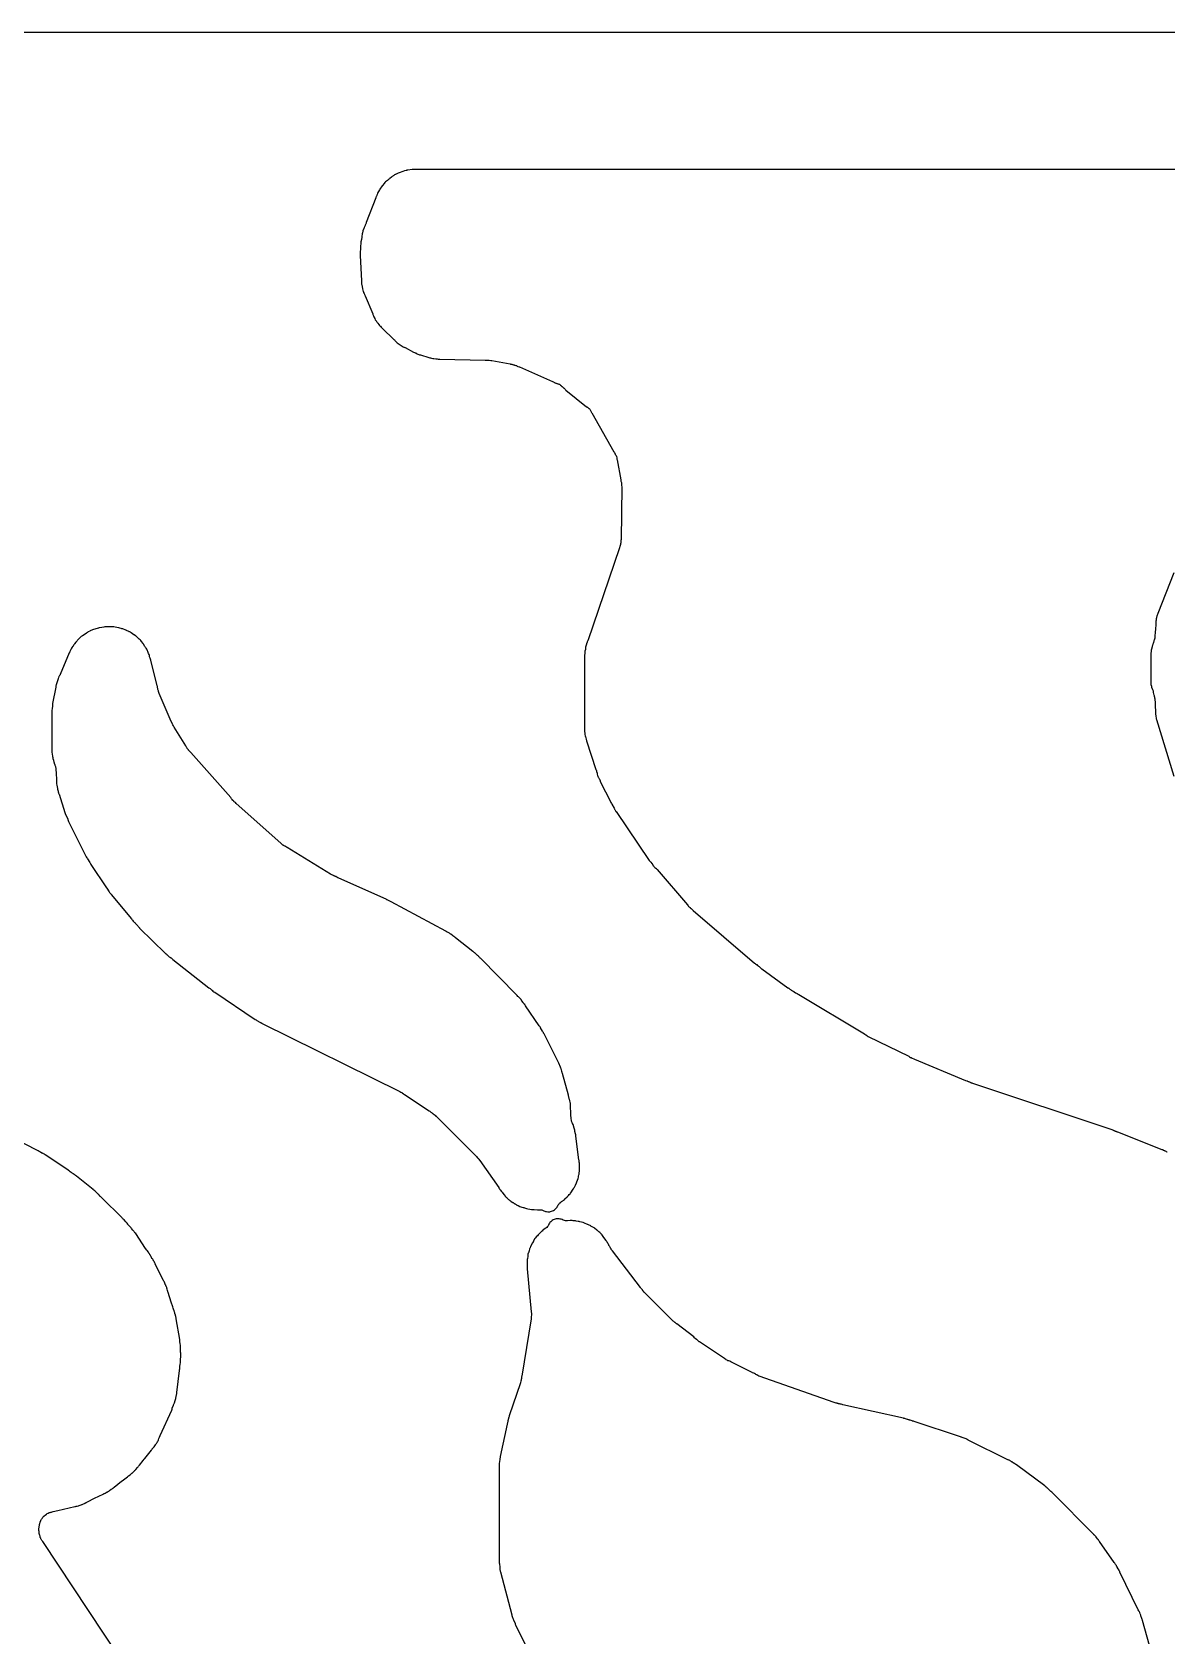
# Model space of a CAD drawing. Header units: millimetres. Extents: x 0 to 300, y 0 to 300.
# Drawn here: x 93.7 to 159.8, y 206.6 to 300.1 of the extents above; entities that cross this region are included whole.
import ezdxf

# ---------------------------------------------------------------- set-up
doc = ezdxf.new("R2010")
doc.units = ezdxf.units.MM
doc.layers.add('CUT', color=7, linetype='CONTINUOUS')

msp = doc.modelspace()

# ---------------------------------------------------------------- linework, layer by layer
at = {"layer": 'CUT'}
for points in [[(0.57, 300.05), (299.43, 300.05)], [(180.23, 292.05), (116.07, 292.05), (116.03, 292.05), (115.89, 292.04), (115.86, 292.04), (115.62, 292.01), (115.56, 292), (115.55, 291.99), (115.52, 291.98), (115.51, 291.98), (115.41, 291.96), (115.33, 291.93), (115.11, 291.85), (115.05, 291.83), (115.01, 291.81), (114.93, 291.77), (114.89, 291.75), (114.88, 291.75), (114.84, 291.73), (114.79, 291.69), (114.76, 291.67), (114.73, 291.66), (114.73, 291.65), (114.71, 291.64), (114.7, 291.63), (114.66, 291.6), (114.56, 291.52), (114.55, 291.51), (114.51, 291.49), (114.48, 291.46), (114.46, 291.45), (114.42, 291.41), (114.37, 291.36), (114.32, 291.32), (114.27, 291.28), (114.23, 291.24), (114.13, 291.11), (114.12, 291.09), (113.99, 290.91), (113.97, 290.87), (113.91, 290.77), (113.87, 290.71), (113.85, 290.65), (113.84, 290.62), (113.81, 290.55), (113.8, 290.53), (113.78, 290.49), (113.77, 290.47), (113.77, 290.46), (113.75, 290.41), (113.75, 290.4), (113.19, 288.95), (113.18, 288.93), (113.14, 288.85), (113.13, 288.81), (113.12, 288.8), (113.12, 288.79), (113.07, 288.67), (113.06, 288.64), (113.05, 288.61), (113, 288.47), (113, 288.46), (112.99, 288.43), (112.99, 288.42), (112.97, 288.37), (112.97, 288.36), (112.97, 288.34), (112.96, 288.31), (112.96, 288.3), (112.95, 288.26), (112.93, 288.18), (112.93, 288.11), (112.93, 288.1), (112.91, 287.97), (112.91, 287.95), (112.9, 287.93), (112.89, 287.89), (112.88, 287.84), (112.87, 287.78), (112.85, 287.54), (112.85, 287.49), (112.85, 287.42), (112.84, 287.23), (112.84, 287.2), (112.84, 287.07), (112.84, 287.04), (112.91, 285.57), (112.91, 285.5), (112.91, 285.44), (112.92, 285.38), (112.92, 285.37), (112.92, 285.36), (112.93, 285.32), (112.97, 285.12), (112.98, 285.09), (113.02, 284.94), (113.03, 284.93), (113.04, 284.88), (113.06, 284.82), (113.08, 284.78), (113.08, 284.77), (113.12, 284.69), (113.57, 283.64), (113.58, 283.6), (113.59, 283.57), (113.61, 283.52), (113.63, 283.47), (113.69, 283.37), (113.72, 283.3), (113.75, 283.25), (113.78, 283.21), (113.79, 283.19), (113.81, 283.17), (113.83, 283.13), (113.86, 283.09), (113.93, 283.01), (113.97, 282.96), (114.01, 282.92), (114.02, 282.92), (114.06, 282.87), (114.09, 282.82), (114.14, 282.78), (114.8, 282.14), (114.82, 282.13), (114.83, 282.12), (114.85, 282.1), (114.87, 282.07), (114.96, 281.99), (115, 281.96), (115.17, 281.83), (115.23, 281.79), (115.35, 281.72), (115.38, 281.7), (115.4, 281.69), (115.43, 281.68), (115.45, 281.67), (115.95, 281.41), (116.01, 281.38), (116.05, 281.37), (116.06, 281.36), (116.07, 281.36), (116.1, 281.34), (116.15, 281.31), (116.2, 281.29), (116.26, 281.27), (116.3, 281.26), (116.32, 281.25), (116.35, 281.25), (116.4, 281.23), (116.78, 281.12), (116.84, 281.1), (116.9, 281.08), (116.93, 281.07), (116.99, 281.05), (117.06, 281.04), (117.11, 281.04), (117.12, 281.04), (117.13, 281.04), (117.24, 281.02), (117.28, 281.01), (117.29, 281.01), (117.33, 281.01), (117.38, 281), (117.44, 281), (117.48, 281), (120.12, 280.95), (120.16, 280.95), (120.2, 280.94), (120.27, 280.94), (120.35, 280.94), (120.44, 280.93), (120.51, 280.93), (121.57, 280.72), (121.6, 280.71), (121.64, 280.7), (121.65, 280.7), (121.66, 280.7), (121.67, 280.7), (121.71, 280.69), (121.72, 280.68), (121.77, 280.67), (121.78, 280.67), (121.8, 280.67), (121.82, 280.66), (121.83, 280.66), (121.85, 280.65), (121.91, 280.63), (121.93, 280.63), (121.94, 280.63), (121.98, 280.6), (122.03, 280.58), (122.09, 280.56), (122.12, 280.55), (124.04, 279.7), (124.09, 279.67), (124.11, 279.66), (124.13, 279.65), (124.14, 279.65), (124.15, 279.64), (124.23, 279.61), (124.24, 279.61), (124.25, 279.61), (124.26, 279.6), (124.29, 279.59), (124.32, 279.58), (124.35, 279.57), (124.37, 279.57), (124.41, 279.55), (124.43, 279.54), (124.44, 279.54), (124.48, 279.5), (124.49, 279.49), (124.52, 279.47), (124.53, 279.47), (124.53, 279.46), (124.54, 279.46), (124.55, 279.45), (124.57, 279.43), (124.59, 279.41), (124.6, 279.41), (124.62, 279.39), (124.64, 279.37), (124.66, 279.36), (124.69, 279.33), (124.7, 279.33), (124.71, 279.32), (124.72, 279.31), (124.74, 279.29), (124.75, 279.27), (124.76, 279.27), (124.78, 279.24), (124.82, 279.2), (126.03, 278.23), (126.05, 278.22), (126.06, 278.21), (126.08, 278.2), (126.12, 278.16), (126.16, 278.13), (126.17, 278.12), (126.21, 278.08), (126.25, 278.01), (126.32, 277.9), (126.34, 277.87), (127.62, 275.61), (127.63, 275.6), (127.64, 275.59), (127.65, 275.57), (127.67, 275.51), (127.68, 275.5), (127.68, 275.49), (127.69, 275.48), (127.7, 275.45), (127.74, 275.38), (127.76, 275.33), (127.78, 275.26), (127.78, 275.23), (127.79, 275.18), (127.8, 275.13), (128.02, 273.98), (128.02, 273.97), (128.03, 273.93), (128.03, 273.9), (128.05, 273.81), (128.06, 273.72), (128.06, 273.69), (128.06, 273.64), (128.07, 273.56), (128.04, 270.5), (128.04, 270.49), (128.03, 270.44), (128.03, 270.38), (128.03, 270.37), (128.02, 270.32), (128.02, 270.31), (128.02, 270.29), (128.02, 270.28), (128.01, 270.27), (128.01, 270.26), (128.01, 270.24), (128.01, 270.23), (128, 270.22), (128, 270.2), (128, 270.19), (127.99, 270.17), (127.99, 270.16), (127.98, 270.14), (127.98, 270.13), (127.97, 270.11), (127.97, 270.1), (127.96, 270.08), (127.96, 270.07), (127.94, 270.03), (127.94, 270.02), (126.09, 264.6), (126.08, 264.58), (126.06, 264.53), (126.05, 264.5), (126.04, 264.47), (126, 264.35), (125.98, 264.29), (125.97, 264.22), (125.97, 264.17), (125.97, 264.16), (125.96, 264.08), (125.95, 264.05), (125.93, 263.99), (125.92, 263.92), (125.92, 263.86), (125.92, 263.85), (125.91, 263.76), (125.91, 263.71), (125.91, 263.66), (125.9, 259.6), (125.9, 259.55), (125.9, 259.51), (125.91, 259.36), (125.91, 259.33), (125.93, 259.2), (125.93, 259.15), (125.93, 259.14), (125.94, 259.07), (125.96, 259.01), (125.98, 258.96), (126.01, 258.84), (126.02, 258.81), (126.03, 258.78), (126.57, 257.11), (126.59, 257.06), (126.6, 257.04), (126.6, 257.02), (126.6, 257.01), (126.6, 257), (126.6, 256.99), (126.61, 256.98), (126.61, 256.96), (126.62, 256.95), (126.62, 256.94), (126.63, 256.93), (126.63, 256.92), (126.64, 256.9), (126.64, 256.89), (126.65, 256.87), (126.65, 256.86), (126.65, 256.82), (126.67, 256.76), (126.67, 256.75), (126.69, 256.72), (126.69, 256.71), (126.69, 256.7), (126.7, 256.68), (126.71, 256.66), (126.71, 256.65), (126.72, 256.63), (126.74, 256.59), (126.76, 256.56), (126.77, 256.54), (126.81, 256.45), (126.82, 256.41), (127.43, 255.2), (127.44, 255.17), (127.47, 255.13), (127.5, 255.08), (127.64, 254.84), (127.66, 254.81), (127.66, 254.8), (127.67, 254.77), (127.69, 254.73), (127.71, 254.7), (127.73, 254.66), (127.74, 254.65), (129.67, 251.81), (129.71, 251.77), (129.73, 251.75), (129.75, 251.73), (129.76, 251.72), (129.77, 251.7), (129.88, 251.54), (129.91, 251.5), (129.93, 251.49), (129.94, 251.48), (129.96, 251.44), (130, 251.4), (130.05, 251.36), (130.07, 251.35), (130.07, 251.34), (130.09, 251.31), (130.1, 251.31), (130.11, 251.29), (130.13, 251.28), (130.13, 251.27), (131.91, 249.22), (131.94, 249.17), (131.97, 249.13), (132.01, 249.1), (132.02, 249.09), (132.05, 249.07), (132.06, 249.05), (132.11, 249.01), (132.13, 248.99), (132.15, 248.96), (132.23, 248.89), (132.24, 248.88), (135.81, 245.83), (135.85, 245.81), (135.87, 245.79), (135.93, 245.75), (135.95, 245.74), (135.99, 245.69), (136, 245.69), (136.04, 245.65), (136.07, 245.62), (136.09, 245.61), (136.13, 245.57), (136.17, 245.54), (136.18, 245.53), (136.2, 245.52), (136.23, 245.5), (137.75, 244.39), (137.76, 244.39), (137.78, 244.38), (137.79, 244.37), (137.83, 244.34), (137.86, 244.31), (137.9, 244.28), (137.95, 244.25), (137.98, 244.24), (138, 244.22), (138.01, 244.22), (138.02, 244.21), (138.05, 244.2), (138.07, 244.18), (138.09, 244.17), (138.12, 244.15), (138.19, 244.1), (138.25, 244.07), (138.27, 244.06), (138.3, 244.05), (138.34, 244.02), (138.36, 244.01), (138.38, 244), (142.21, 241.71), (142.24, 241.69), (142.3, 241.64), (142.31, 241.63), (142.33, 241.62), (142.37, 241.59), (142.43, 241.56), (144.79, 240.4), (144.84, 240.36), (144.9, 240.33), (144.94, 240.32), (144.95, 240.31), (144.96, 240.31), (144.98, 240.29), (145, 240.28), (145.08, 240.25), (145.12, 240.24), (148.1, 238.99), (148.18, 238.96), (148.2, 238.96), (148.21, 238.95), (148.27, 238.93), (148.28, 238.93), (148.29, 238.93), (148.3, 238.92), (148.34, 238.91), (148.37, 238.89), (148.39, 238.88), (148.4, 238.88), (148.43, 238.86), (148.44, 238.86), (148.47, 238.85), (148.51, 238.83), (156.62, 236.13), (156.67, 236.11), (156.7, 236.09), (156.72, 236.09), (156.73, 236.08), (156.75, 236.07), (156.77, 236.06), (156.78, 236.06), (156.79, 236.05), (156.82, 236.04), (156.85, 236.03), (156.87, 236.02), (156.88, 236.02), (156.9, 236.01), (156.93, 236), (156.96, 235.99), (159.54, 234.97), (159.56, 234.97), (159.59, 234.96), (159.59, 234.95), (159.61, 234.94), (159.62, 234.94), (159.63, 234.93), (159.67, 234.92), (159.68, 234.92), (159.69, 234.91), (159.7, 234.91), (159.71, 234.9), (159.72, 234.9), (159.76, 234.87), (159.79, 234.86), (159.82, 234.84), (159.85, 234.83)], [(160.25, 256.69), (159.25, 259.99), (159.23, 260.03), (159.23, 260.05), (159.22, 260.07), (159.22, 260.1), (159.22, 260.11), (159.21, 260.18), (159.21, 260.23), (159.19, 260.32), (159.18, 260.41), (159.18, 260.43), (159.18, 260.45), (159.18, 260.46), (159.18, 260.57), (159.17, 260.72), (159.17, 260.74), (159.16, 260.84), (159.16, 260.91), (159.16, 260.94), (159.16, 260.98), (159.16, 261.01), (159.16, 261.04), (159.16, 261.07), (159.15, 261.1), (159.15, 261.12), (159.15, 261.14), (159.14, 261.17), (159.14, 261.2), (159.13, 261.25), (159.12, 261.3), (159.11, 261.35), (159.1, 261.4), (159.09, 261.43), (159.05, 261.58), (159.04, 261.66), (159.02, 261.71), (159.01, 261.75), (158.99, 261.8), (158.98, 261.81), (158.98, 261.82), (158.97, 261.83), (158.97, 261.84), (158.96, 261.86), (158.96, 261.87), (158.96, 261.89), (158.95, 261.9), (158.95, 261.93), (158.93, 262), (158.92, 262.02), (158.92, 262.05), (158.92, 262.07), (158.92, 262.08), (158.92, 262.09), (158.91, 262.18), (158.91, 262.19), (158.92, 263.89), (158.92, 263.9), (158.92, 263.91), (158.93, 263.96), (158.94, 264.02), (158.94, 264.05), (158.94, 264.08), (158.94, 264.09), (158.94, 264.1), (158.95, 264.11), (158.95, 264.12), (158.96, 264.14), (158.97, 264.17), (158.98, 264.2), (158.98, 264.22), (158.99, 264.25), (158.99, 264.26), (158.99, 264.27), (159, 264.3), (159.01, 264.34), (159.01, 264.35), (159.01, 264.36), (159.02, 264.4), (159.03, 264.42), (159.03, 264.43), (159.04, 264.45), (159.05, 264.48), (159.06, 264.5), (159.07, 264.54), (159.08, 264.57), (159.09, 264.6), (159.09, 264.62), (159.11, 264.66), (159.13, 264.72), (159.14, 264.77), (159.14, 264.78), (159.14, 264.79), (159.15, 264.85), (159.15, 264.91), (159.15, 264.92), (159.16, 265.04), (159.16, 265.05), (159.16, 265.08), (159.16, 265.09), (159.16, 265.1), (159.17, 265.13), (159.17, 265.16), (159.17, 265.17), (159.18, 265.22), (159.2, 265.61), (159.2, 265.64), (159.2, 265.65), (159.21, 265.68), (159.21, 265.71), (159.21, 265.73), (159.21, 265.74), (159.21, 265.75), (159.21, 265.77), (159.21, 265.78), (159.22, 265.79), (159.22, 265.83), (159.22, 265.84), (159.22, 265.85), (159.22, 265.86), (159.23, 265.89), (159.23, 265.91), (159.24, 265.92), (159.24, 265.95), (159.24, 265.96), (159.24, 265.97), (159.25, 265.99), (159.25, 266), (159.26, 266.03), (159.27, 266.04), (159.27, 266.05), (159.29, 266.1), (159.31, 266.15), (159.32, 266.2), (160.26, 268.58)], [(99.67, 204.11), (94.35, 212.13), (94.33, 212.16), (94.3, 212.2), (94.27, 212.23), (94.26, 212.25), (94.26, 212.26), (94.24, 212.3), (94.23, 212.33), (94.22, 212.35), (94.2, 212.37), (94.2, 212.38), (94.2, 212.39), (94.19, 212.42), (94.19, 212.44), (94.17, 212.49), (94.15, 212.54), (94.14, 212.61), (94.13, 212.66), (94.13, 212.68), (94.13, 212.72), (94.12, 212.78), (94.12, 212.87), (94.13, 212.97), (94.13, 212.99), (94.14, 213.03), (94.15, 213.07), (94.16, 213.12), (94.18, 213.19), (94.18, 213.2), (94.19, 213.25), (94.2, 213.28), (94.21, 213.31), (94.23, 213.36), (94.24, 213.38), (94.25, 213.39), (94.25, 213.4), (94.26, 213.41), (94.28, 213.43), (94.29, 213.45), (94.31, 213.48), (94.33, 213.51), (94.36, 213.56), (94.39, 213.59), (94.41, 213.6), (94.43, 213.63), (94.44, 213.64), (94.45, 213.65), (94.46, 213.66), (94.47, 213.66), (94.49, 213.68), (94.56, 213.73), (94.6, 213.76), (94.61, 213.77), (94.67, 213.79), (94.73, 213.82), (94.78, 213.83), (94.82, 213.84), (94.83, 213.84), (94.85, 213.85), (94.9, 213.86), (94.96, 213.88), (95.22, 213.94), (96.21, 214.17), (96.24, 214.18), (96.25, 214.18), (96.29, 214.19), (96.33, 214.19), (96.35, 214.2), (96.42, 214.22), (96.47, 214.23), (96.53, 214.25), (96.59, 214.28), (96.62, 214.29), (96.65, 214.3), (96.73, 214.33), (96.77, 214.35), (96.79, 214.37), (96.8, 214.38), (96.81, 214.38), (96.82, 214.38), (96.84, 214.39), (96.87, 214.4), (96.88, 214.41), (96.92, 214.43), (96.95, 214.45), (97.37, 214.66), (97.86, 214.9), (97.89, 214.91), (97.92, 214.92), (97.93, 214.93), (97.98, 214.95), (98.05, 214.99), (98.07, 215.01), (98.09, 215.02), (98.1, 215.03), (98.11, 215.03), (98.14, 215.04), (98.15, 215.05), (98.19, 215.07), (98.21, 215.09), (98.24, 215.11), (98.34, 215.18), (98.39, 215.21), (98.43, 215.25), (98.44, 215.25), (98.46, 215.27), (98.48, 215.29), (98.5, 215.3), (98.94, 215.65), (98.97, 215.67), (99.06, 215.74), (99.28, 215.91), (99.35, 215.96), (99.43, 216.02), (99.48, 216.07), (99.49, 216.08), (99.5, 216.08), (99.51, 216.09), (99.54, 216.12), (99.55, 216.12), (99.59, 216.16), (99.61, 216.18), (99.63, 216.2), (99.67, 216.23), (99.71, 216.28), (99.72, 216.29), (99.73, 216.3), (99.77, 216.34), (99.86, 216.44), (99.9, 216.48), (99.9, 216.49), (99.93, 216.52), (99.94, 216.54), (99.96, 216.56), (99.99, 216.59), (100.2, 216.86), (100.26, 216.94), (100.29, 216.97), (100.3, 216.98), (100.69, 217.46), (100.71, 217.5), (100.72, 217.52), (100.73, 217.53), (100.78, 217.59), (100.82, 217.64), (100.83, 217.65), (100.92, 217.77), (100.92, 217.78), (100.94, 217.8), (100.95, 217.82), (100.98, 217.85), (100.99, 217.88), (101, 217.89), (101.02, 217.91), (101.04, 217.96), (101.07, 218.01), (101.09, 218.06), (101.11, 218.13), (101.12, 218.17), (101.14, 218.21), (101.19, 218.32), (101.86, 219.79), (101.88, 219.84), (101.89, 219.89), (101.89, 219.9), (101.93, 220), (101.94, 220.01), (101.95, 220.04), (101.96, 220.06), (101.96, 220.07), (101.97, 220.1), (102.02, 220.21), (102.04, 220.28), (102.04, 220.3), (102.09, 220.47), (102.1, 220.51), (102.1, 220.52), (102.11, 220.57), (102.14, 220.7), (102.15, 220.74), (102.15, 220.75), (102.15, 220.76), (102.16, 220.81), (102.31, 222.1), (102.32, 222.13), (102.33, 222.19), (102.34, 222.25), (102.34, 222.32), (102.34, 222.33), (102.34, 222.34), (102.36, 222.46), (102.36, 222.47), (102.38, 222.55), (102.38, 222.62), (102.38, 222.71), (102.38, 222.74), (102.38, 222.76), (102.38, 222.78), (102.39, 222.88), (102.39, 222.92), (102.39, 223.07), (102.39, 223.11), (102.38, 223.16), (102.38, 223.5), (102.38, 223.57), (102.36, 223.65), (102.36, 223.66), (102.34, 223.79), (102.34, 223.81), (102.34, 223.86), (102.33, 223.91), (102.12, 225.1), (102.11, 225.16), (102.1, 225.21), (102.09, 225.22), (102.09, 225.24), (102.06, 225.38), (102.05, 225.4), (102.05, 225.41), (102.05, 225.42), (102.04, 225.46), (102.03, 225.5), (102.02, 225.51), (102.01, 225.55), (102, 225.58), (101.96, 225.68), (101.95, 225.72), (101.92, 225.81), (101.83, 226.08), (101.65, 226.64), (101.64, 226.68), (101.64, 226.7), (101.62, 226.75), (101.62, 226.76), (101.59, 226.84), (101.58, 226.89), (101.58, 226.9), (101.57, 226.93), (101.55, 226.97), (101.55, 226.98), (101.54, 227), (101.53, 227.02), (101.52, 227.03), (101.52, 227.04), (101.51, 227.06), (101.5, 227.08), (101.49, 227.1), (101.48, 227.11), (101.48, 227.12), (101.48, 227.13), (101.48, 227.14), (101.46, 227.17), (101.46, 227.18), (101.45, 227.21), (101.44, 227.22), (101.44, 227.23), (101.43, 227.25), (101.42, 227.27), (101.41, 227.28), (101.4, 227.3), (101.4, 227.31), (101.39, 227.34), (100.9, 228.3), (100.89, 228.33), (100.88, 228.35), (100.85, 228.4), (100.83, 228.45), (100.81, 228.47), (100.8, 228.49), (100.79, 228.5), (100.78, 228.52), (100.78, 228.54), (100.77, 228.55), (100.75, 228.59), (100.74, 228.6), (100.73, 228.61), (100.72, 228.63), (100.71, 228.63), (100.7, 228.65), (100.69, 228.66), (100.69, 228.67), (100.67, 228.71), (100.66, 228.73), (100.64, 228.76), (100.64, 228.77), (100.63, 228.78), (100.62, 228.79), (100.6, 228.83), (100.59, 228.84), (100.59, 228.85), (100.58, 228.86), (100.57, 228.89), (100.55, 228.91), (100.54, 228.92), (100.53, 228.93), (100.52, 228.95), (100.5, 228.99), (100.43, 229.09), (100.39, 229.13), (100.35, 229.19), (100.34, 229.21), (99.76, 230.07), (99.72, 230.12), (99.71, 230.13), (99.7, 230.15), (99.69, 230.16), (99.68, 230.18), (99.65, 230.21), (99.64, 230.23), (99.62, 230.25), (99.6, 230.27), (99.59, 230.28), (99.51, 230.37), (99.49, 230.4), (99.46, 230.45), (99.42, 230.49), (99.36, 230.55), (99.35, 230.57), (99.33, 230.59), (99.32, 230.59), (99.31, 230.6), (99.3, 230.61), (99.3, 230.62), (99.26, 230.67), (99.22, 230.72), (99.19, 230.76), (99.08, 230.88), (99.04, 230.92), (98.99, 230.96), (98.97, 230.98), (97.78, 232.16), (97.77, 232.17), (97.71, 232.23), (97.7, 232.24), (97.68, 232.26), (97.67, 232.27), (97.66, 232.28), (97.64, 232.3), (97.61, 232.34), (97.6, 232.34), (97.57, 232.37), (97.56, 232.38), (97.54, 232.4), (97.53, 232.41), (97.49, 232.45), (97.47, 232.47), (97.43, 232.51), (97.38, 232.56), (97.33, 232.6), (97.31, 232.62), (97.29, 232.63), (97.29, 232.64), (96.32, 233.42), (96.26, 233.45), (96.21, 233.49), (96.17, 233.51), (96.12, 233.56), (96.1, 233.57), (96.06, 233.6), (96.04, 233.61), (96.03, 233.62), (96.02, 233.63), (96.01, 233.63), (95.99, 233.65), (95.97, 233.66), (95.97, 233.67), (95.96, 233.67), (95.95, 233.67), (95.93, 233.69), (95.92, 233.7), (95.91, 233.71), (95.9, 233.71), (95.89, 233.72), (95.88, 233.72), (95.87, 233.73), (95.86, 233.74), (95.85, 233.75), (95.84, 233.75), (95.83, 233.76), (95.82, 233.77), (94.53, 234.63), (94.52, 234.64), (94.5, 234.65), (94.49, 234.66), (94.45, 234.69), (94.44, 234.69), (94.4, 234.72), (94.38, 234.73), (94.35, 234.74), (94.34, 234.75), (94.33, 234.75), (94.3, 234.76), (94.21, 234.82), (94.14, 234.86), (94.08, 234.89), (92.49, 235.7)], [(158.82, 206.09), (158.41, 207.53), (158.4, 207.56), (158.39, 207.59), (158.37, 207.65), (158.32, 207.81), (158.31, 207.85), (158.29, 207.89), (158.28, 207.93), (158.25, 208.01), (158.23, 208.05), (158.2, 208.08), (158.19, 208.1), (158.16, 208.16), (157.09, 210.36), (157.09, 210.37), (157.08, 210.39), (157.07, 210.41), (157.05, 210.44), (157.04, 210.47), (157, 210.54), (156.94, 210.65), (156.93, 210.66), (156.92, 210.68), (156.91, 210.69), (156.91, 210.7), (156.9, 210.71), (156.9, 210.72), (156.89, 210.74), (156.88, 210.76), (156.86, 210.78), (156.84, 210.8), (156.82, 210.84), (156.79, 210.87), (156.77, 210.9), (156.76, 210.91), (155.9, 212.14), (155.89, 212.16), (155.87, 212.19), (155.85, 212.22), (155.84, 212.24), (155.83, 212.25), (155.81, 212.27), (155.71, 212.39), (155.7, 212.41), (155.61, 212.51), (155.58, 212.53), (155.57, 212.54), (155.56, 212.56), (153.17, 214.97), (153.13, 215.01), (153.07, 215.06), (152.89, 215.23), (152.88, 215.23), (152.88, 215.24), (152.86, 215.26), (152.85, 215.26), (152.84, 215.27), (152.81, 215.3), (152.8, 215.31), (152.76, 215.34), (152.75, 215.35), (152.74, 215.36), (152.71, 215.38), (151.07, 216.6), (151.03, 216.62), (151.02, 216.63), (150.97, 216.66), (150.87, 216.73), (150.85, 216.74), (150.85, 216.75), (150.82, 216.76), (150.79, 216.78), (150.78, 216.78), (150.74, 216.82), (150.69, 216.84), (150.68, 216.85), (150.64, 216.87), (150.63, 216.87), (150.59, 216.89), (150.56, 216.9), (148.29, 218.02), (148.25, 218.05), (148.2, 218.08), (148.18, 218.09), (148.13, 218.11), (148.07, 218.13), (147.91, 218.2), (147.87, 218.21), (147.84, 218.22), (147.81, 218.23), (145.11, 219.13), (145.06, 219.14), (145.04, 219.15), (145.03, 219.15), (145.02, 219.15), (145, 219.16), (144.94, 219.18), (144.88, 219.2), (144.86, 219.2), (144.84, 219.21), (144.82, 219.22), (144.79, 219.23), (144.78, 219.23), (144.74, 219.24), (144.72, 219.25), (144.67, 219.27), (144.61, 219.29), (144.56, 219.3), (144.55, 219.3), (144.54, 219.3), (144.53, 219.31), (144.51, 219.31), (144.5, 219.31), (144.48, 219.32), (140.95, 220.1), (140.92, 220.11), (140.86, 220.13), (140.79, 220.14), (140.76, 220.15), (140.73, 220.16), (140.71, 220.16), (140.7, 220.16), (140.69, 220.16), (140.68, 220.16), (140.68, 220.17), (140.67, 220.17), (140.66, 220.17), (140.63, 220.18), (140.62, 220.19), (140.6, 220.19), (140.57, 220.2), (140.45, 220.24), (136.07, 221.77), (136.06, 221.77), (136.04, 221.78), (136, 221.81), (135.94, 221.84), (135.92, 221.85), (135.89, 221.86), (135.86, 221.89), (135.81, 221.92), (135.76, 221.94), (135.7, 221.96), (135.68, 221.98), (134.42, 222.61), (134.37, 222.64), (134.32, 222.66), (134.27, 222.67), (134.26, 222.67), (134.22, 222.7), (134.16, 222.72), (134.15, 222.72), (134.15, 222.73), (134.13, 222.74), (134.08, 222.78), (134.05, 222.8), (132.61, 223.76), (132.6, 223.77), (132.59, 223.77), (132.57, 223.79), (132.53, 223.83), (132.51, 223.84), (132.48, 223.87), (132.47, 223.88), (132.44, 223.9), (132.43, 223.9), (132.42, 223.91), (132.36, 223.97), (132.33, 223.99), (132.32, 224), (132.28, 224.05), (131.29, 224.81), (131.27, 224.82), (131.2, 224.87), (131.18, 224.88), (131.18, 224.89), (131.15, 224.91), (131.11, 224.95), (131.07, 224.97), (131.06, 224.98), (131.03, 225.01), (131, 225.04), (129.68, 226.37), (129.67, 226.37), (129.6, 226.44), (129.59, 226.45), (129.55, 226.49), (129.48, 226.57), (129.44, 226.61), (129.4, 226.64), (129.39, 226.65), (129.38, 226.65), (129.38, 226.66), (129.37, 226.66), (129.37, 226.67), (129.34, 226.7), (129.34, 226.71), (129.31, 226.74), (129.31, 226.75), (129.3, 226.77), (129.28, 226.78), (129.28, 226.79), (129.27, 226.81), (129.26, 226.82), (129.25, 226.83), (129.24, 226.84), (129.21, 226.87), (129.2, 226.88), (129.19, 226.9), (129.17, 226.93), (127.53, 229.07), (127.51, 229.09), (127.47, 229.13), (127.47, 229.14), (127.46, 229.15), (127.46, 229.16), (127.45, 229.17), (127.45, 229.18), (127.43, 229.2), (127.43, 229.21), (127.42, 229.23), (127.42, 229.24), (127.41, 229.26), (127.4, 229.27), (127.4, 229.28), (127.39, 229.28), (127.38, 229.3), (127.38, 229.31), (127.36, 229.33), (127.36, 229.34), (127.35, 229.35), (127.34, 229.37), (127.33, 229.38), (127.32, 229.4), (127.32, 229.41), (127.31, 229.43), (127.3, 229.45), (127.28, 229.48), (127.27, 229.5), (127.25, 229.55), (127.22, 229.58), (127.21, 229.59), (127.2, 229.61), (127.18, 229.64), (127.16, 229.66), (127.04, 229.85), (127, 229.9), (126.91, 230.01), (126.9, 230.02), (126.87, 230.05), (126.84, 230.09), (126.79, 230.14), (126.74, 230.18), (126.7, 230.21), (126.67, 230.25), (126.63, 230.28), (126.49, 230.38), (126.46, 230.4), (126.28, 230.51), (126.27, 230.52), (126.23, 230.54), (126.18, 230.57), (126.09, 230.61), (126.08, 230.61), (125.91, 230.68), (125.83, 230.71), (125.64, 230.76), (125.59, 230.77), (125.58, 230.77), (125.54, 230.78), (125.53, 230.78), (125.42, 230.8), (125.38, 230.81), (125.32, 230.82), (125.26, 230.82), (125.25, 230.82), (125.18, 230.83), (125.12, 230.83), (125.11, 230.83), (125.07, 230.83), (124.92, 230.82), (124.84, 230.82), (124.8, 230.82), (124.73, 230.84), (124.67, 230.86), (124.61, 230.89), (124.55, 230.91), (124.49, 230.92), (124.43, 230.94), (124.37, 230.94), (124.31, 230.94), (124.25, 230.93), (124.19, 230.92), (124.14, 230.9), (124.08, 230.87), (124.03, 230.84), (123.98, 230.8), (123.94, 230.76), (123.89, 230.72), (123.86, 230.67), (123.83, 230.62), (123.8, 230.56), (123.78, 230.53), (123.75, 230.48), (123.71, 230.43), (123.66, 230.39), (123.61, 230.36), (123.54, 230.31), (123.48, 230.27), (123.43, 230.22), (123.42, 230.21), (123.33, 230.12), (123.32, 230.11), (123.22, 230.01), (123.2, 229.99), (123.16, 229.95), (123.11, 229.9), (123.04, 229.81), (123, 229.76), (122.97, 229.71), (122.95, 229.67), (122.94, 229.66), (122.93, 229.62), (122.92, 229.61), (122.91, 229.6), (122.87, 229.54), (122.76, 229.32), (122.76, 229.31), (122.74, 229.27), (122.73, 229.25), (122.72, 229.21), (122.71, 229.19), (122.68, 229.07), (122.64, 228.96), (122.63, 228.93), (122.61, 228.87), (122.6, 228.8), (122.6, 228.75), (122.6, 228.74), (122.6, 228.73), (122.58, 228.62), (122.57, 228.57), (122.57, 228.56), (122.57, 228.53), (122.57, 228.52), (122.56, 228.39), (122.56, 228.32), (122.57, 228.13), (122.57, 228.06), (122.57, 228.01), (122.8, 225.51), (122.81, 225.42), (122.81, 225.33), (122.8, 225.24), (122.8, 225.19), (122.8, 225.16), (122.79, 225.13), (122.79, 225.1), (122.25, 221.77), (122.24, 221.72), (122.24, 221.69), (122.24, 221.68), (122.24, 221.67), (122.23, 221.65), (122.23, 221.64), (122.22, 221.58), (122.21, 221.54), (122.21, 221.52), (122.21, 221.51), (122.2, 221.5), (122.19, 221.47), (122.17, 221.4), (122.17, 221.38), (121.52, 219.45), (121.51, 219.41), (121.5, 219.38), (121.44, 219.17), (121.43, 219.12), (121.43, 219.1), (121.42, 219.07), (121.42, 219.06), (121.42, 219.05), (121.41, 219.03), (121.4, 219), (121.4, 218.98), (121, 217.08), (121, 217.07), (120.99, 217.04), (120.99, 217.02), (120.98, 216.98), (120.97, 216.92), (120.94, 216.68), (120.94, 216.65), (120.93, 216.5), (120.93, 216.46), (120.93, 210.97), (120.93, 210.9), (120.95, 210.83), (120.95, 210.82), (120.95, 210.81), (120.97, 210.67), (120.97, 210.66), (120.97, 210.63), (120.97, 210.57), (120.98, 210.51), (121, 210.41), (121.01, 210.38), (121.67, 207.87), (121.68, 207.83), (121.69, 207.78), (121.75, 207.61), (121.77, 207.57), (121.86, 207.37), (121.87, 207.33), (121.89, 207.28), (121.91, 207.23), (123.24, 204.56)]]:
    msp.add_lwpolyline(points, dxfattribs=at)
msp.add_lwpolyline([(94.92, 257.86), (94.92, 257.85), (94.93, 257.8), (94.94, 257.75), (94.97, 257.65), (94.98, 257.6), (94.99, 257.57), (95, 257.54), (95, 257.53), (95.01, 257.51), (95.02, 257.48), (95.02, 257.47), (95.02, 257.46), (95.03, 257.43), (95.04, 257.41), (95.05, 257.39), (95.05, 257.37), (95.06, 257.36), (95.07, 257.32), (95.08, 257.27), (95.09, 257.25), (95.1, 257.16), (95.11, 257.12), (95.11, 257.1), (95.11, 257.07), (95.11, 257.03), (95.12, 256.99), (95.12, 256.94), (95.12, 256.91), (95.14, 256.48), (95.14, 256.42), (95.14, 256.37), (95.15, 256.26), (95.16, 256.19), (95.2, 255.99), (95.21, 255.96), (95.23, 255.89), (95.24, 255.84), (95.25, 255.8), (95.25, 255.79), (95.26, 255.77), (95.27, 255.74), (95.27, 255.73), (95.29, 255.69), (95.29, 255.68), (95.3, 255.66), (95.64, 254.6), (95.66, 254.54), (95.68, 254.49), (95.8, 254.22), (95.81, 254.2), (95.81, 254.19), (95.83, 254.13), (95.85, 254.08), (96.88, 252.02), (96.92, 251.96), (96.93, 251.94), (96.96, 251.89), (97.08, 251.68), (97.1, 251.65), (97.11, 251.64), (97.11, 251.63), (97.12, 251.62), (97.14, 251.57), (98.07, 250.2), (98.13, 250.11), (98.13, 250.1), (98.17, 250.04), (98.21, 249.98), (98.24, 249.94), (98.28, 249.89), (98.3, 249.87), (98.33, 249.84), (98.34, 249.82), (99.51, 248.4), (99.53, 248.37), (99.57, 248.32), (99.61, 248.27), (99.66, 248.23), (99.68, 248.21), (99.71, 248.19), (99.73, 248.16), (99.79, 248.09), (99.84, 248.04), (99.85, 248.03), (99.88, 248), (99.88, 247.99), (99.91, 247.96), (99.91, 247.95), (99.95, 247.92), (99.95, 247.91), (99.97, 247.9), (99.99, 247.88), (99.99, 247.87), (101.49, 246.39), (101.52, 246.37), (101.53, 246.37), (101.55, 246.35), (101.56, 246.33), (101.57, 246.32), (101.61, 246.29), (101.67, 246.23), (101.71, 246.2), (101.74, 246.18), (101.75, 246.17), (101.77, 246.16), (101.78, 246.15), (101.8, 246.14), (101.81, 246.13), (101.82, 246.13), (101.84, 246.12), (101.86, 246.1), (101.87, 246.09), (101.88, 246.08), (101.88, 246.07), (101.92, 246.04), (101.93, 246.03), (104.03, 244.39), (104.09, 244.34), (104.12, 244.32), (104.13, 244.31), (104.13, 244.3), (104.16, 244.28), (104.18, 244.26), (104.2, 244.24), (104.21, 244.24), (104.25, 244.2), (104.31, 244.16), (104.32, 244.16), (104.36, 244.13), (104.37, 244.13), (106.72, 242.55), (106.73, 242.55), (106.77, 242.52), (106.78, 242.52), (106.79, 242.51), (106.82, 242.49), (106.99, 242.39), (107.02, 242.37), (107.05, 242.36), (107.1, 242.33), (107.13, 242.31), (115.15, 238.34), (115.21, 238.31), (115.26, 238.29), (115.29, 238.27), (115.36, 238.22), (115.39, 238.2), (115.41, 238.18), (116.85, 237.23), (116.89, 237.2), (116.96, 237.15), (117, 237.12), (117.01, 237.11), (117.03, 237.1), (117.04, 237.09), (117.05, 237.08), (117.09, 237.05), (117.14, 237.01), (117.17, 236.99), (117.19, 236.97), (117.2, 236.96), (117.25, 236.91), (117.26, 236.91), (119.59, 234.58), (119.61, 234.56), (119.66, 234.51), (119.68, 234.49), (119.69, 234.48), (119.7, 234.46), (119.71, 234.46), (119.71, 234.45), (119.75, 234.4), (119.79, 234.34), (119.8, 234.33), (119.81, 234.32), (120.91, 232.75), (120.92, 232.73), (120.94, 232.7), (120.96, 232.68), (120.97, 232.65), (120.98, 232.65), (120.98, 232.64), (120.99, 232.63), (120.99, 232.62), (121.02, 232.6), (121.05, 232.55), (121.08, 232.51), (121.08, 232.5), (121.1, 232.49), (121.15, 232.42), (121.16, 232.4), (121.21, 232.34), (121.23, 232.32), (121.29, 232.26), (121.31, 232.24), (121.35, 232.19), (121.39, 232.16), (121.39, 232.15), (121.42, 232.12), (121.48, 232.06), (121.52, 232.03), (121.54, 232.02), (121.56, 232), (121.57, 232), (121.57, 231.99), (121.58, 231.99), (121.58, 231.98), (121.59, 231.98), (121.61, 231.97), (121.63, 231.95), (121.64, 231.95), (121.73, 231.88), (121.74, 231.88), (121.79, 231.84), (121.8, 231.83), (121.82, 231.82), (121.84, 231.81), (121.86, 231.8), (121.87, 231.8), (121.89, 231.79), (121.89, 231.78), (121.92, 231.76), (121.94, 231.75), (121.95, 231.75), (121.97, 231.73), (121.98, 231.73), (121.99, 231.72), (122.02, 231.71), (122.03, 231.71), (122.03, 231.7), (122.04, 231.7), (122.14, 231.65), (122.2, 231.63), (122.26, 231.61), (122.33, 231.6), (122.34, 231.6), (122.37, 231.59), (122.41, 231.57), (122.47, 231.55), (122.53, 231.53), (122.6, 231.52), (122.72, 231.5), (122.82, 231.48), (122.88, 231.47), (122.93, 231.47), (122.97, 231.47), (123.16, 231.46), (123.19, 231.46), (123.26, 231.46), (123.35, 231.45), (123.41, 231.45), (123.45, 231.44), (123.5, 231.42), (123.53, 231.4), (123.59, 231.38), (123.64, 231.36), (123.7, 231.35), (123.76, 231.34), (123.82, 231.34), (123.88, 231.34), (123.93, 231.35), (123.99, 231.37), (124.04, 231.39), (124.1, 231.42), (124.15, 231.45), (124.19, 231.49), (124.24, 231.53), (124.27, 231.57), (124.31, 231.62), (124.34, 231.67), (124.35, 231.69), (124.38, 231.75), (124.42, 231.81), (124.45, 231.85), (124.5, 231.89), (124.51, 231.9), (124.53, 231.91), (124.55, 231.92), (124.56, 231.93), (124.57, 231.94), (124.61, 231.96), (124.64, 231.98), (124.69, 232.02), (124.73, 232.06), (124.75, 232.08), (124.76, 232.09), (124.89, 232.22), (124.93, 232.26), (124.94, 232.26), (124.98, 232.3), (125.02, 232.34), (125.06, 232.39), (125.09, 232.43), (125.09, 232.44), (125.1, 232.45), (125.24, 232.65), (125.25, 232.66), (125.26, 232.67), (125.26, 232.68), (125.29, 232.73), (125.29, 232.74), (125.33, 232.78), (125.37, 232.86), (125.38, 232.89), (125.44, 233.03), (125.46, 233.08), (125.53, 233.29), (125.55, 233.35), (125.56, 233.41), (125.56, 233.42), (125.58, 233.49), (125.59, 233.54), (125.6, 233.59), (125.6, 233.64), (125.61, 233.69), (125.61, 233.75), (125.61, 233.84), (125.62, 234.02), (125.62, 234.05), (125.62, 234.1), (125.61, 234.18), (125.6, 234.24), (125.6, 234.25), (125.59, 234.32), (125.58, 234.36), (125.4, 235.74), (125.4, 235.76), (125.4, 235.83), (125.38, 235.89), (125.35, 236.02), (125.35, 236.04), (125.35, 236.05), (125.34, 236.08), (125.34, 236.09), (125.34, 236.1), (125.33, 236.15), (125.31, 236.21), (125.3, 236.23), (125.3, 236.24), (125.29, 236.26), (125.29, 236.28), (125.24, 236.42), (125.21, 236.49), (125.2, 236.5), (125.2, 236.51), (125.19, 236.52), (125.17, 236.57), (125.16, 236.59), (125.15, 236.62), (125.14, 236.68), (125.12, 236.76), (125.12, 236.78), (125.12, 236.8), (125.12, 236.84), (125.11, 236.94), (125.11, 236.96), (125.11, 236.98), (125.11, 236.99), (125.08, 237.57), (125.08, 237.61), (125.08, 237.66), (125.07, 237.71), (125.05, 237.83), (125.04, 237.87), (124.98, 238.12), (124.98, 238.14), (124.63, 239.39), (124.61, 239.44), (124.61, 239.45), (124.6, 239.48), (124.59, 239.5), (124.58, 239.52), (124.58, 239.54), (124.56, 239.6), (124.54, 239.65), (124.54, 239.66), (124.52, 239.71), (124.52, 239.72), (124.51, 239.74), (124.5, 239.76), (124.41, 239.99), (124.39, 240.03), (124.37, 240.07), (124.35, 240.11), (124.35, 240.12), (123.56, 241.7), (123.52, 241.75), (123.52, 241.76), (123.51, 241.78), (123.5, 241.81), (123.48, 241.83), (123.46, 241.87), (123.35, 242.05), (123.34, 242.07), (123.32, 242.11), (123.3, 242.13), (123.27, 242.18), (122.46, 243.34), (122.45, 243.36), (122.42, 243.41), (122.38, 243.46), (122.33, 243.53), (122.26, 243.62), (122.25, 243.64), (122.24, 243.65), (122.22, 243.68), (122.21, 243.69), (122.21, 243.7), (122.19, 243.72), (122.18, 243.75), (122.13, 243.79), (122.08, 243.84), (122.07, 243.85), (122.05, 243.87), (122.03, 243.89), (121.99, 243.93), (121.96, 243.96), (119.85, 246.11), (119.84, 246.11), (119.83, 246.12), (119.79, 246.16), (119.76, 246.19), (119.75, 246.2), (119.72, 246.23), (119.71, 246.24), (119.69, 246.25), (119.69, 246.26), (119.68, 246.27), (119.67, 246.27), (119.66, 246.28), (119.55, 246.39), (119.51, 246.42), (119.5, 246.43), (119.46, 246.46), (119.45, 246.46), (119.44, 246.48), (119.4, 246.51), (118.39, 247.3), (118.36, 247.33), (118.35, 247.34), (118.3, 247.38), (118.25, 247.41), (118.24, 247.41), (118.23, 247.42), (118.19, 247.45), (118.12, 247.51), (118.08, 247.53), (118.04, 247.56), (117.93, 247.62), (117.9, 247.63), (117.85, 247.66), (117.82, 247.68), (114.65, 249.39), (114.45, 249.49), (114.4, 249.52), (114.39, 249.52), (114.35, 249.55), (111.59, 250.77), (111.56, 250.79), (111.55, 250.79), (111.54, 250.8), (111.5, 250.83), (111.49, 250.83), (111.46, 250.84), (111.45, 250.85), (111.44, 250.85), (111.43, 250.86), (111.39, 250.87), (111.37, 250.88), (111.33, 250.9), (111.31, 250.9), (111.29, 250.91), (111.28, 250.92), (111.24, 250.95), (111.19, 250.97), (111.14, 250.99), (111.13, 251), (111.1, 251.01), (108.59, 252.55), (108.56, 252.57), (108.55, 252.58), (108.53, 252.59), (108.52, 252.59), (108.51, 252.6), (108.5, 252.61), (108.47, 252.62), (108.46, 252.63), (108.44, 252.64), (108.4, 252.66), (108.39, 252.67), (108.37, 252.68), (108.35, 252.7), (108.34, 252.7), (108.3, 252.74), (108.26, 252.78), (108.25, 252.78), (108.24, 252.79), (108.23, 252.8), (108.22, 252.82), (108.21, 252.82), (105.62, 255.13), (105.57, 255.17), (105.5, 255.22), (105.49, 255.23), (105.48, 255.24), (105.47, 255.25), (105.43, 255.29), (105.42, 255.3), (105.38, 255.36), (105.37, 255.37), (105.35, 255.4), (105.3, 255.47), (102.97, 258.1), (102.94, 258.13), (102.91, 258.15), (102.9, 258.16), (102.85, 258.21), (102.84, 258.22), (102.83, 258.24), (102.81, 258.26), (102.79, 258.28), (102.78, 258.31), (102.76, 258.33), (102.76, 258.34), (102.74, 258.37), (102.72, 258.4), (102.72, 258.41), (102.71, 258.43), (102.68, 258.48), (102, 259.57), (101.96, 259.64), (101.96, 259.65), (101.93, 259.7), (101.92, 259.71), (101.91, 259.74), (101.9, 259.77), (101.83, 259.89), (101.13, 261.52), (101.09, 261.64), (101.08, 261.69), (101.06, 261.77), (101.03, 261.93), (101.02, 261.98), (100.64, 263.47), (100.62, 263.53), (100.6, 263.59), (100.58, 263.63), (100.57, 263.66), (100.57, 263.68), (100.56, 263.74), (100.54, 263.8), (100.51, 263.86), (100.48, 263.91), (100.48, 263.94), (100.47, 263.95), (100.47, 263.96), (100.46, 263.98), (100.45, 264.02), (100.43, 264.07), (100.41, 264.11), (100.38, 264.16), (100.36, 264.18), (100.34, 264.2), (100.34, 264.21), (100.32, 264.24), (100.3, 264.26), (100.21, 264.41), (100.19, 264.44), (100.1, 264.56), (100.06, 264.61), (100.02, 264.65), (99.97, 264.69), (99.95, 264.71), (99.9, 264.75), (99.87, 264.78), (99.83, 264.82), (99.82, 264.82), (99.78, 264.86), (99.76, 264.88), (99.75, 264.88), (99.68, 264.94), (99.66, 264.95), (99.5, 265.06), (99.45, 265.1), (99.41, 265.11), (99.4, 265.12), (99.39, 265.12), (99.37, 265.14), (99.32, 265.16), (99.26, 265.18), (99.25, 265.19), (99.22, 265.2), (99.19, 265.22), (99.01, 265.29), (98.96, 265.3), (98.92, 265.32), (98.83, 265.34), (98.78, 265.35), (98.76, 265.36), (98.67, 265.38), (98.66, 265.38), (98.56, 265.4), (98.48, 265.41), (98.32, 265.42), (98.25, 265.42), (98.05, 265.41), (98.01, 265.41), (97.96, 265.41), (97.9, 265.4), (97.79, 265.38), (97.78, 265.38), (97.64, 265.35), (97.63, 265.35), (97.59, 265.34), (97.57, 265.34), (97.51, 265.32), (97.3, 265.25), (97.25, 265.23), (97.11, 265.17), (97.08, 265.16), (97, 265.12), (96.96, 265.08), (96.95, 265.08), (96.9, 265.05), (96.89, 265.05), (96.88, 265.04), (96.87, 265.03), (96.67, 264.89), (96.66, 264.89), (96.59, 264.84), (96.57, 264.82), (96.52, 264.78), (96.47, 264.74), (96.43, 264.7), (96.39, 264.65), (96.38, 264.63), (96.35, 264.6), (96.31, 264.56), (96.27, 264.51), (96.2, 264.43), (96.17, 264.39), (96.16, 264.36), (96.15, 264.35), (96.14, 264.35), (96.12, 264.3), (96.11, 264.29), (96.1, 264.27), (96.09, 264.27), (96.07, 264.25), (96.07, 264.24), (96.07, 264.23), (96.06, 264.22), (96.02, 264.16), (96, 264.11), (95.99, 264.09), (95.98, 264.08), (95.97, 264.06), (95.96, 264.05), (95.95, 264.01), (95.94, 264), (95.92, 263.96), (95.92, 263.95), (95.91, 263.94), (95.9, 263.9), (95.89, 263.89), (95.36, 262.63), (95.36, 262.62), (95.35, 262.61), (95.34, 262.6), (95.32, 262.57), (95.3, 262.54), (95.29, 262.52), (95.26, 262.44), (95.25, 262.41), (95.24, 262.37), (95.23, 262.35), (95.23, 262.32), (95.18, 262.21), (95.18, 262.2), (95.16, 262.15), (95.16, 262.14), (95.14, 262.09), (95.12, 262.04), (95.12, 262.01), (95.11, 261.98), (95.11, 261.96), (95.1, 261.9), (94.92, 260.94), (94.91, 260.89), (94.91, 260.83), (94.91, 260.8), (94.91, 260.79), (94.89, 260.65), (94.89, 260.64), (94.89, 260.63), (94.87, 260.56), (94.87, 260.49), (94.87, 258.3), (94.87, 258.26), (94.88, 258.09), (94.89, 258.02)], close=True, dxfattribs=at)

doc.saveas('drawing.dxf')
